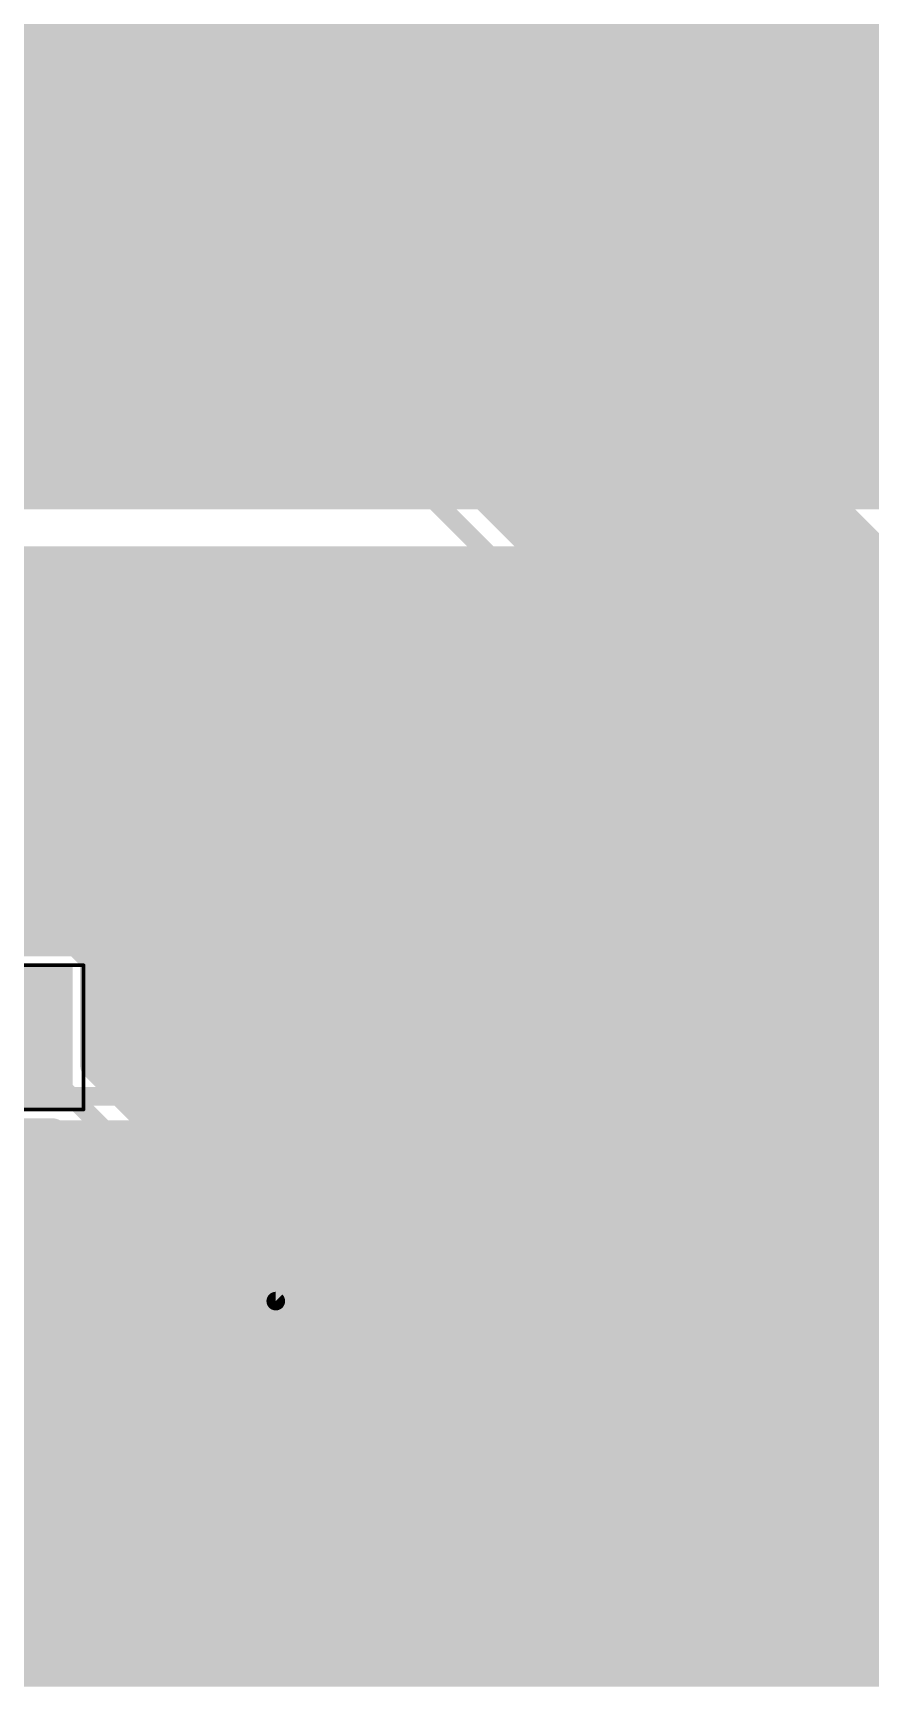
# Model space of a CAD drawing. Extents: x 0 to 10.8, y 0 to 6.1.
# Drawn here: x 9.5 to 9.949, y 1.291 to 2.176 of the extents above; entities that cross this region are included whole.
import ezdxf

# ---------------------------------------------------------------- set-up
doc = ezdxf.new("R2010")
doc.units = 0
for name, color, linetype in [('1', 22, 'CONTINUOUS'), ('16', 175, 'CONTINUOUS'), ('29', 253, 'CONTINUOUS'), ('31', 253, 'CONTINUOUS'), ('39', 22, 'CONTINUOUS')]:
    doc.layers.add(name, color=color, linetype=linetype)

# ---------------------------------------------------------------- blocks, each defined once
blk = doc.blocks.new('RECT')
blk.add_solid([(-0.5, -0.5), (0.5, -0.5), (-0.5, 0.5), (0.5, 0.5)])

msp = doc.modelspace()

# ---------------------------------------------------------------- linework, layer by layer
at = {"layer": '1'}
for points, const_width in [([(9.789984, 2.048598), (9.789984, 2.454622)], 0.254), ([(9.189996, 2.306043), (9.448799, 2.04724)], 0.254), ([(10.03935, 2.04724), (10.196831, 2.20472)], 0.254), ([(9.448799, 2.04724), (9.791343, 2.04724)], 0.254), ([(9.791343, 2.04724), (9.789984, 2.048598)], 0.254), ([(9.791343, 2.04724), (10.03935, 2.04724)], 0.254), ([(7.981051, 1.888), (10.306972, 1.888)], 0.016), ([(9.42839, 1.89224), (9.770933, 1.89224)], 0.016), ([(9.770933, 1.89224), (9.811748, 1.89224)], 0.016), ([(9.811748, 1.89224), (10.018941, 1.89224)], 0.016), ([(7.981051, 1.872), (10.200217, 1.872)], 0.016), ([(7.981051, 1.856), (10.196685, 1.856)], 0.016), ([(7.981051, 1.84), (10.196685, 1.84)], 0.016), ([(7.981051, 1.824), (10.197539, 1.824)], 0.016), ([(7.981051, 1.808), (10.196685, 1.808)], 0.016), ([(7.981051, 1.792), (10.196685, 1.792)], 0.016), ([(7.981051, 1.776), (10.195528, 1.776)], 0.016), ([(7.981051, 1.76), (10.144193, 1.76)], 0.016), ([(7.981051, 1.744), (10.13426, 1.744)], 0.016), ([(7.981051, 1.728), (10.132, 1.728)], 0.016), ([(9.031535, 1.712), (10.135909, 1.712)], 0.016), ([(9.044953, 1.696), (10.148189, 1.696)], 0.016), ([(9.523563, 1.688114), (9.447315, 1.688114)], 0.016), ([(9.532933, 1.678744), (9.523563, 1.688114)], 0.016), ([(9.531677, 1.68), (10.191685, 1.68)], 0.016), ([(9.532933, 1.621756), (9.532933, 1.678744)], 0.016), ([(9.532933, 1.664), (10.198685, 1.664)], 0.016), ([(9.532933, 1.648), (10.198685, 1.648)], 0.016), ([(9.49, 1.635), (9.63, 1.495)], 0.01), ([(9.532933, 1.632), (10.198685, 1.632)], 0.016), ([(9.638697, 1.515996), (9.532933, 1.621756)], 0.016), ([(9.538693, 1.616), (10.198685, 1.616)], 0.016), ([(9.554693, 1.6), (10.198685, 1.6)], 0.016), ([(9.447315, 1.585134), (9.510169, 1.585134)], 0.016), ([(9.510169, 1.585134), (9.609, 1.486299)], 0.016), ([(9.050429, 1.584), (9.511299, 1.584)], 0.016), ([(9.570693, 1.584), (10.198685, 1.584)], 0.016), ([(9.050429, 1.568), (9.527299, 1.568)], 0.016), ([(9.586693, 1.568), (10.198685, 1.568)], 0.016), ([(9.050429, 1.552), (9.543299, 1.552)], 0.016), ([(9.602693, 1.552), (10.198685, 1.552)], 0.016), ([(9.050429, 1.536), (9.559299, 1.536)], 0.016), ([(9.618693, 1.536), (10.198685, 1.536)], 0.016), ([(9.050429, 1.52), (9.575299, 1.52)], 0.016), ([(9.634693, 1.52), (10.198685, 1.52)], 0.016), ([(10.141299, 1.515996), (9.638697, 1.515996)], 0.016), ([(9.050429, 1.504), (9.591299, 1.504)], 0.016), ([(9.050429, 1.488), (9.607299, 1.488)], 0.016), ([(9.63, 1.495), (10.15, 1.495)], 0.01), ([(9.609, 1.486299), (9.621299, 1.474)], 0.016), ([(9.050429, 1.472), (10.129, 1.472)], 0.016), ([(9.621299, 1.474), (10.129, 1.474)], 0.016), ([(9.075421, 1.456), (10.129, 1.456)], 0.016), ([(9.075421, 1.44), (10.129, 1.44)], 0.016), ([(9.075421, 1.424), (10.129, 1.424)], 0.016), ([(9.075421, 1.408), (10.129, 1.408)], 0.016), ([(9.075421, 1.392), (10.129, 1.392)], 0.016), ([(9.075421, 1.376), (10.129, 1.376)], 0.016), ([(9.075421, 1.36), (10.129, 1.36)], 0.016), ([(9.075421, 1.344), (10.129, 1.344)], 0.016), ([(9.075421, 1.328), (10.129, 1.328)], 0.016), ([(9.075421, 1.312), (10.129, 1.312)], 0.016), ([(9.079807, 1.296), (10.129, 1.296)], 0.016)]:
    msp.add_lwpolyline(points, dxfattribs=dict(at, const_width=const_width))
for points, const_width in [([(9.448799, 2.11074, 1), (9.448799, 1.98374)], 0.127), ([(9.834886, 2.0935, 1), (9.745083, 2.003697)], 0.127), ([(9.791343, 2.11074, 1), (9.791343, 1.98374)], 0.127), ([(9.791343, 1.98374, 1), (9.791343, 2.11074)], 0.127), ([(9.403898, 2.002339, 1), (9.4937, 2.092141)], 0.127), ([(9.746441, 2.002339, 1), (9.836244, 2.092141)], 0.127), ([(9.994449, 2.092141, 1), (10.084252, 2.002339)], 0.127), ([(9.726484, 2.048598, 1), (9.853484, 2.048598)], 0.127), ([(9.770933, 1.89624, 1), (9.770933, 1.88824)], 0.008), ([(9.770933, 1.88824, 1), (9.770933, 1.89624)], 0.008), ([(9.811748, 1.89624, 1), (9.811748, 1.88824)], 0.008), ([(9.811748, 1.88824, 1), (9.811748, 1.89624)], 0.008), ([(9.526391, 1.690943, 1), (9.520735, 1.685286)], 0.008), ([(9.523563, 1.684114, 1), (9.523563, 1.692114)], 0.008), ([(9.531677, 1.684, 1), (9.531677, 1.676)], 0.008), ([(9.536933, 1.678744, 1), (9.528933, 1.678744)], 0.008), ([(9.530105, 1.675916, 1), (9.535761, 1.681573)], 0.008), ([(9.532933, 1.668, 1), (9.532933, 1.66)], 0.008), ([(9.532933, 1.652, 1), (9.532933, 1.644)], 0.008), ([(9.532933, 1.636, 1), (9.532933, 1.628)], 0.008), ([(9.535761, 1.624584, 1), (9.530105, 1.618927)], 0.008), ([(9.528933, 1.621756, 1), (9.536933, 1.621756)], 0.008), ([(9.538693, 1.62, 1), (9.538693, 1.612)], 0.008), ([(9.554693, 1.604, 1), (9.554693, 1.596)], 0.008), ([(9.512998, 1.587962, 1), (9.507341, 1.582305)], 0.008), ([(9.510169, 1.581134, 1), (9.510169, 1.589134)], 0.008), ([(9.511299, 1.58, 1), (9.511299, 1.588)], 0.008), ([(9.570693, 1.588, 1), (9.570693, 1.58)], 0.008), ([(9.527299, 1.564, 1), (9.527299, 1.572)], 0.008), ([(9.586693, 1.572, 1), (9.586693, 1.564)], 0.008), ([(9.543299, 1.548, 1), (9.543299, 1.556)], 0.008), ([(9.602693, 1.556, 1), (9.602693, 1.548)], 0.008), ([(9.559299, 1.532, 1), (9.559299, 1.54)], 0.008), ([(9.618693, 1.54, 1), (9.618693, 1.532)], 0.008), ([(9.575299, 1.516, 1), (9.575299, 1.524)], 0.008), ([(9.634693, 1.524, 1), (9.634693, 1.516)], 0.008), ([(9.638697, 1.519996, 1), (9.638697, 1.511996)], 0.008), ([(9.635868, 1.513168, 1), (9.641525, 1.518825)], 0.008), ([(9.591299, 1.5, 1), (9.591299, 1.508)], 0.008), ([(9.607299, 1.484, 1), (9.607299, 1.492)], 0.008), ([(9.63, 1.4975, 1), (9.63, 1.4925)], 0.005), ([(9.628232, 1.493232, 1), (9.631768, 1.496768)], 0.005), ([(9.611828, 1.489128, 1), (9.606172, 1.483471)], 0.008), ([(9.606172, 1.483471, 1), (9.611828, 1.489128)], 0.008), ([(9.621299, 1.478, 1), (9.621299, 1.47)], 0.008), ([(9.618471, 1.471172, 1), (9.624128, 1.476828)], 0.008)]:
    msp.add_lwpolyline(points, format="xyb", dxfattribs=dict(at, const_width=const_width))
at = {"layer": '16'}
for points, const_width in [([(10.189701, 1.770449), (9.143059, 2.817091)], 0.016), ([(9.11, 2.795), (10.175, 1.73)], 0.032), ([(10.178693, 1.490996), (8.913689, 2.756)], 0.016), ([(9.093843, 2.756), (10.134547, 1.715295)], 0.016), ([(10.185, 1.455), (8.885, 2.755)], 0.01), ([(9.493689, 2.176), (9.673843, 2.176)], 0.016), ([(9.78415, 2.176), (10.754087, 2.176)], 0.016), ([(9.509689, 2.16), (9.689843, 2.16)], 0.016), ([(9.80015, 2.16), (10.754087, 2.16)], 0.016), ([(9.525689, 2.144), (9.705843, 2.144)], 0.016), ([(9.81615, 2.144), (10.754087, 2.144)], 0.016), ([(9.541689, 2.128), (9.721843, 2.128)], 0.016), ([(9.83215, 2.128), (10.754087, 2.128)], 0.016), ([(9.557689, 2.112), (9.737843, 2.112)], 0.016), ([(9.84815, 2.112), (10.754087, 2.112)], 0.016), ([(9.573689, 2.096), (9.753843, 2.096)], 0.016), ([(9.86415, 2.096), (10.754087, 2.096)], 0.016), ([(9.589689, 2.08), (9.769843, 2.08)], 0.016), ([(9.88015, 2.08), (10.754087, 2.08)], 0.016), ([(9.605689, 2.064), (9.785843, 2.064)], 0.016), ([(9.89615, 2.064), (10.754087, 2.064)], 0.016), ([(9.621689, 2.048), (9.801843, 2.048)], 0.016), ([(9.91215, 2.048), (10.754087, 2.048)], 0.016), ([(9.637689, 2.032), (9.817843, 2.032)], 0.016), ([(9.92815, 2.032), (10.754087, 2.032)], 0.016), ([(9.653689, 2.016), (9.833843, 2.016)], 0.016), ([(9.94415, 2.016), (10.754087, 2.016)], 0.016), ([(9.669689, 2), (9.849843, 2)], 0.016), ([(9.685689, 1.984), (9.865843, 1.984)], 0.016), ([(9.701689, 1.968), (9.881843, 1.968)], 0.016), ([(9.717689, 1.952), (9.897843, 1.952)], 0.016), ([(9.733689, 1.936), (9.913843, 1.936)], 0.016), ([(9.749689, 1.92), (9.929843, 1.92)], 0.016), ([(9.765689, 1.904), (9.945843, 1.904)], 0.016), ([(9.781689, 1.888), (9.961843, 1.888)], 0.016), ([(9.797689, 1.872), (9.977843, 1.872)], 0.016), ([(9.813689, 1.856), (9.993843, 1.856)], 0.016), ([(9.829689, 1.84), (10.009843, 1.84)], 0.016), ([(9.845689, 1.824), (10.025843, 1.824)], 0.016), ([(9.861689, 1.808), (10.041843, 1.808)], 0.016), ([(9.877689, 1.792), (10.057843, 1.792)], 0.016), ([(9.893689, 1.776), (10.073843, 1.776)], 0.016), ([(9.909689, 1.76), (10.089843, 1.76)], 0.016), ([(9.925689, 1.744), (10.105843, 1.744)], 0.016), ([(9.941689, 1.728), (10.121843, 1.728)], 0.016), ([(9.295, 1.605), (9.985, 1.605)], 0.01), ([(9.303697, 1.584), (9.976299, 1.584)], 0.016), ([(4.44139, 1.568), (9.992299, 1.568)], 0.016), ([(4.44139, 1.552), (10.008299, 1.552)], 0.016), ([(4.441303, 1.536), (10.024299, 1.536)], 0.016), ([(4.438524, 1.52), (10.040299, 1.52)], 0.016), ([(4.44339, 1.504), (10.056299, 1.504)], 0.016), ([(4.44339, 1.488), (10.072299, 1.488)], 0.016), ([(4.44339, 1.472), (10.088299, 1.472)], 0.016), ([(4.44339, 1.456), (10.104299, 1.456)], 0.016), ([(4.443295, 1.44), (10.120299, 1.44)], 0.016), ([(3.553843, 1.424), (10.136299, 1.424)], 0.016), ([(6.31402, 1.408), (10.149, 1.408)], 0.016), ([(6.34648, 1.392), (10.151413, 1.392)], 0.016), ([(6.365098, 1.376), (10.163087, 1.376)], 0.016), ([(6.37937, 1.36), (10.754087, 1.36)], 0.016), ([(6.388606, 1.344), (10.754087, 1.344)], 0.016), ([(6.395898, 1.328), (10.754087, 1.328)], 0.016), ([(6.400185, 1.312), (10.754087, 1.312)], 0.016), ([(6.403114, 1.296), (10.754087, 1.296)], 0.016)]:
    msp.add_lwpolyline(points, dxfattribs=dict(at, const_width=const_width))
at = {"layer": '16', "const_width": 0.008}
for points in [[(9.673843, 2.172, 1), (9.673843, 2.18)], [(9.78415, 2.18, 1), (9.78415, 2.172)], [(9.509689, 2.164, 1), (9.509689, 2.156)], [(9.689843, 2.156, 1), (9.689843, 2.164)], [(9.80015, 2.164, 1), (9.80015, 2.156)], [(9.525689, 2.148, 1), (9.525689, 2.14)], [(9.705843, 2.14, 1), (9.705843, 2.148)], [(9.81615, 2.148, 1), (9.81615, 2.14)], [(9.541689, 2.132, 1), (9.541689, 2.124)], [(9.721843, 2.124, 1), (9.721843, 2.132)], [(9.83215, 2.132, 1), (9.83215, 2.124)], [(9.557689, 2.116, 1), (9.557689, 2.108)], [(9.737843, 2.108, 1), (9.737843, 2.116)], [(9.84815, 2.116, 1), (9.84815, 2.108)], [(9.573689, 2.1, 1), (9.573689, 2.092)], [(9.753843, 2.092, 1), (9.753843, 2.1)], [(9.86415, 2.1, 1), (9.86415, 2.092)], [(9.589689, 2.084, 1), (9.589689, 2.076)], [(9.769843, 2.076, 1), (9.769843, 2.084)], [(9.88015, 2.084, 1), (9.88015, 2.076)], [(9.605689, 2.068, 1), (9.605689, 2.06)], [(9.785843, 2.06, 1), (9.785843, 2.068)], [(9.89615, 2.068, 1), (9.89615, 2.06)], [(9.621689, 2.052, 1), (9.621689, 2.044)], [(9.801843, 2.044, 1), (9.801843, 2.052)], [(9.91215, 2.052, 1), (9.91215, 2.044)], [(9.637689, 2.036, 1), (9.637689, 2.028)], [(9.817843, 2.028, 1), (9.817843, 2.036)], [(9.92815, 2.036, 1), (9.92815, 2.028)], [(9.653689, 2.02, 1), (9.653689, 2.012)], [(9.833843, 2.012, 1), (9.833843, 2.02)], [(9.94415, 2.02, 1), (9.94415, 2.012)], [(9.669689, 2.004, 1), (9.669689, 1.996)], [(9.849843, 1.996, 1), (9.849843, 2.004)], [(9.685689, 1.988, 1), (9.685689, 1.98)], [(9.865843, 1.98, 1), (9.865843, 1.988)], [(9.701689, 1.972, 1), (9.701689, 1.964)], [(9.881843, 1.964, 1), (9.881843, 1.972)], [(9.717689, 1.956, 1), (9.717689, 1.948)], [(9.897843, 1.948, 1), (9.897843, 1.956)], [(9.733689, 1.94, 1), (9.733689, 1.932)], [(9.913843, 1.932, 1), (9.913843, 1.94)], [(9.749689, 1.924, 1), (9.749689, 1.916)], [(9.929843, 1.916, 1), (9.929843, 1.924)], [(9.765689, 1.908, 1), (9.765689, 1.9)], [(9.945843, 1.9, 1), (9.945843, 1.908)], [(9.781689, 1.892, 1), (9.781689, 1.884)], [(9.797689, 1.876, 1), (9.797689, 1.868)], [(9.813689, 1.86, 1), (9.813689, 1.852)], [(9.829689, 1.844, 1), (9.829689, 1.836)], [(9.845689, 1.828, 1), (9.845689, 1.82)], [(9.861689, 1.812, 1), (9.861689, 1.804)], [(9.877689, 1.796, 1), (9.877689, 1.788)], [(9.893689, 1.78, 1), (9.893689, 1.772)], [(9.909689, 1.764, 1), (9.909689, 1.756)], [(9.925689, 1.748, 1), (9.925689, 1.74)], [(9.941689, 1.732, 1), (9.941689, 1.724)]]:
    msp.add_lwpolyline(points, format="xyb", dxfattribs=at)
at = {"layer": '39', "const_width": 0.002}
for points in [[(9.332094, 1.675327), (9.526819, 1.675327)], [(9.526819, 1.675327), (9.526819, 1.597925)], [(9.526819, 1.597925), (9.332094, 1.597925)]]:
    msp.add_lwpolyline(points, dxfattribs=at)
at = {"layer": '39', "const_width": 0.001}
for points in [[(9.527319, 1.675327, 1), (9.526319, 1.675327)], [(9.526819, 1.674827, 1), (9.526819, 1.675827)], [(9.526319, 1.597925, 1), (9.527319, 1.597925)], [(9.526819, 1.597425, 1), (9.526819, 1.598425)]]:
    msp.add_lwpolyline(points, format="xyb", dxfattribs=at)

# ---------------------------------------------------------------- block references
at = {"layer": '1', "xscale": 0.062992, "yscale": 0.070984, "rotation": 180}
msp.add_blockref('RECT', (9.485441, 1.636626), dxfattribs=at)
at = {"layer": '29', "xscale": 0.070992, "yscale": 0.078984, "rotation": 180}
msp.add_blockref('RECT', (9.485441, 1.636626), dxfattribs=at)
at = {"layer": '31', "xscale": 0.062992, "yscale": 0.070984, "rotation": 180}
msp.add_blockref('RECT', (9.485441, 1.636626), dxfattribs=at)

doc.saveas('drawing.dxf')
